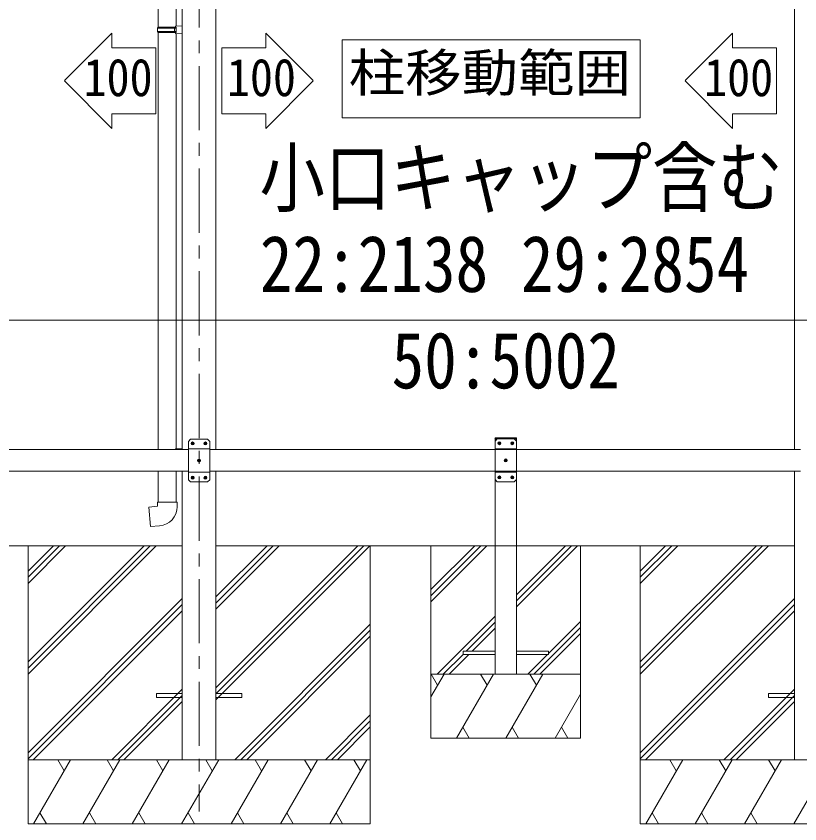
# Model space of a CAD drawing. Units: millimetres, scale not verified. Extents: x -8385 to 8479, y -5853 to 5787.
# Drawn here: x 1494 to 3328, y -2668 to -779 of the extents above; entities that cross this region are included whole.
import ezdxf
from ezdxf.enums import TextEntityAlignment as Align

# ---------------------------------------------------------------- set-up
doc = ezdxf.new("R2010")
doc.units = ezdxf.units.MM
doc.header["$LTSCALE"] = 30
doc.linetypes.add('CHAIN1', pattern=[8, 5, -1, 1, -1])
for name, color, linetype, lineweight in [('0-0_0', 7, 'Continuous', 9), ('0-2_部品', 4, 'Continuous', 9), ('0-4_TABLE1', 7, 'Continuous', 9), ('0-6_OTH_LINE', 7, 'Continuous', 9)]:
    doc.layers.add(name, color=color, linetype=linetype, lineweight=lineweight)
doc.layers.add('0-7_SHAPE', color=7, linetype='Continuous')
doc.styles.add('ＭＳ ゴシック', font='')
doc.styles.get('ＭＳ ゴシック').set_extended_font_data('MS Gothic')

msp = doc.modelspace()

# ---------------------------------------------------------------- linework, layer by layer
at = {"layer": '0-0_0'}
for p, q in [((1522.5, -2289.28), (1794.01, -2017.78)), ((1522.5, -2303.43), (1808.15, -2017.78)), ((1522.5, -2317.57), (1822.29, -2017.78)), ((1522.5, -2077.15), (1581.87, -2017.78)), ((1522.5, -2091.3), (1596.02, -2017.78)), ((1522.5, -2105.44), (1610.16, -2017.78)), ((1961.9, -2377.65), (2321.77, -2017.78)), ((1961.9, -2349.36), (2293.48, -2017.78)), ((1961.9, -2363.51), (2307.63, -2017.78)), ((1961.9, -2165.52), (2109.64, -2017.78)), ((1961.9, -2151.38), (2095.49, -2017.78)), ((1961.9, -2137.23), (2081.35, -2017.78)), ((2322.5, -2017.78), (2322.5, -2667.78)), ((2954.4, -2289.28), (3225.9, -2017.78)), ((2954.4, -2303.43), (3240.05, -2017.78)), ((2954.4, -2317.57), (3254.19, -2017.78)), ((2954.4, -2077.15), (3013.77, -2017.78)), ((2954.4, -2091.3), (3027.91, -2017.78)), ((2954.4, -2105.44), (3042.05, -2017.78)), ((1522.5, -2501.42), (1882.9, -2141.02)), ((2954.4, -2501.42), (3314.8, -2141.02)), ((1522.5, -2515.56), (1882.9, -2155.16)), ((1534.42, -2517.78), (1882.9, -2169.31)), ((2954.4, -2515.56), (3314.8, -2155.16)), ((2966.32, -2517.78), (3314.8, -2169.31)), ((2005.61, -2517.78), (2322.5, -2200.9)), ((2019.75, -2517.78), (2322.5, -2215.04)), ((2033.9, -2517.78), (2322.5, -2229.18)), ((1718.27, -2517.78), (1882.9, -2353.15)), ((3150.17, -2517.78), (3314.8, -2353.15)), ((1732.41, -2517.78), (1882.9, -2367.3)), ((3164.31, -2517.78), (3314.8, -2367.3)), ((1746.55, -2517.78), (1882.9, -2381.44)), ((3178.45, -2517.78), (3314.8, -2381.44)), ((2217.75, -2517.78), (2322.5, -2413.03)), ((2231.89, -2517.78), (2322.5, -2427.17)), ((2246.03, -2517.78), (2322.5, -2441.31)), ((2322.5, -2517.78), (1522.5, -2517.78)), ((1535.21, -2667.78), (1621.81, -2517.78)), ((1606.81, -2543.77), (1591.81, -2517.78)), ((1650.68, -2667.78), (1737.28, -2517.78)), ((1722.28, -2543.77), (1707.28, -2517.78)), ((1766.15, -2667.78), (1852.75, -2517.78)), ((1837.75, -2543.77), (1822.75, -2517.78)), ((1881.62, -2667.78), (1968.22, -2517.78)), ((1953.22, -2543.77), (1938.22, -2517.78)), ((1997.09, -2667.78), (2083.69, -2517.78)), ((2068.69, -2543.77), (2053.69, -2517.78)), ((2112.56, -2667.78), (2199.16, -2517.78)), ((2169.16, -2517.78), (2184.16, -2543.76)), ((2228.03, -2667.78), (2314.63, -2517.78)), ((2284.63, -2517.78), (2299.63, -2543.76)), ((3754.4, -2517.78), (2954.4, -2517.78)), ((2967.1, -2667.78), (3053.71, -2517.78)), ((3038.71, -2543.77), (3023.7, -2517.78)), ((3082.57, -2667.78), (3169.18, -2517.78)), ((3154.18, -2543.77), (3139.17, -2517.78)), ((3198.04, -2667.78), (3284.65, -2517.78)), ((3269.65, -2543.77), (3254.65, -2517.78)), ((3313.51, -2667.78), (3400.12, -2517.78)), ((1550.21, -2641.8), (1565.21, -2667.78)), ((1665.68, -2641.8), (1680.68, -2667.78)), ((1781.15, -2641.8), (1796.15, -2667.78)), ((1896.62, -2641.8), (1911.62, -2667.78)), ((2012.09, -2641.8), (2027.09, -2667.78)), ((2127.56, -2641.8), (2142.56, -2667.78)), ((2243.03, -2641.8), (2258.03, -2667.78)), ((2982.1, -2641.8), (2997.1, -2667.78)), ((3097.57, -2641.8), (3112.57, -2667.78)), ((3213.04, -2641.8), (3228.04, -2667.78))]:
    msp.add_line(p, q, dxfattribs=at)
for points in [[(1522.5, -2017.78), (1522.5, -2667.78), (2322.5, -2667.78)], [(2954.4, -2017.78), (2954.4, -2667.78), (3754.4, -2667.78)]]:
    msp.add_lwpolyline(points, dxfattribs=at)
at = {"layer": '0-2_部品'}
for p, q in [((1822.5, -2363.28), (1882.9, -2363.28)), ((1822.5, -2363.28), (1822.5, -2372.28)), ((1822.5, -2372.28), (1882.9, -2372.28)), ((1961.9, -2363.28), (2022.5, -2363.28)), ((1961.9, -2372.28), (2022.5, -2372.28)), ((2022.5, -2363.28), (2022.5, -2372.28)), ((3254.4, -2363.28), (3314.8, -2363.28)), ((3254.4, -2363.28), (3254.4, -2372.28)), ((3254.4, -2372.28), (3314.8, -2372.28))]:
    msp.add_line(p, q, dxfattribs=at)
at = {"layer": '0-4_TABLE1', "color": 5, "linetype": 'CHAIN1'}
msp.add_line((1922.4, 1024.38), (1922.4, -2639.07), dxfattribs=at)
at = {"layer": '0-4_TABLE1', "color": 4}
for p, q in [((1882.9, 594.68), (1882.9, -1792.78)), ((1961.9, 594.68), (1961.9, -1792.78)), ((3314.8, 594.68), (3314.8, -1792.78)), ((1882.9, -1842.78), (1882.9, -2517.78)), ((1961.9, -1842.78), (1961.9, -2517.78)), ((3314.8, -1842.78), (3314.8, -2517.78))]:
    msp.add_line(p, q, dxfattribs=at)
at = {"layer": '0-4_TABLE1'}
for p, q in [((1827, 282.16), (1827, -805.02)), ((1869, 279.6), (1869, -802.47)), ((1825, -807.02), (1826, -805.02)), ((1825, -807.02), (1869, -807.02)), ((1825, -807.02), (1825, -815.02)), ((1826, -805.02), (1869, -805.02)), ((1864.53, -807.02), (1864.1, -805.02)), ((1867, -802.52), (1883, -802.05)), ((1867, -804.52), (1867, -802.52)), ((1867, -804.52), (1869, -804.52)), ((1883, -802.05), (1883, -820)), ((1825, -815.02), (1869, -815.02)), ((1825, -815.02), (1826, -817.02)), ((1826, -817.02), (1869, -817.02)), ((1827, -817.02), (1827, -1792.78)), ((1867, -819.52), (1867, -817.52)), ((1867, -819.52), (1883, -820)), ((1869, -819.58), (1868.98, -1790.63)), ((1867, -1790.68), (1883, -1790.21)), ((1867, -1792.68), (1867, -1790.68)), ((1867, -1792.68), (1869, -1792.68)), ((1869, -1792.78), (1869, -1792.68)), ((1827, -1842.78), (1827, -1915.19)), ((1869, -1842.78), (1869, -1915.19)), ((1825, -1915.19), (1871, -1915.19)), ((1825, -1925.19), (1825, -1915.19)), ((1871, -1915.19), (1871, -1926.1)), ((1882.9, -2017.78), (984.39, -2017.78)), ((3314.9, -2017.78), (1961.9, -2017.78))]:
    msp.add_line(p, q, dxfattribs=at)
at = {"layer": '0-4_TABLE1', "color": 6}
msp.add_line((4065.4, -1489.84), (1211.4, -1489.84), dxfattribs=at)
at = {"layer": '0-4_TABLE1', "color": 3}
for p, q in [((1902.3, -1768.31), (1897.3, -1773.31)), ((1897.3, -1863.31), (1897.3, -1773.31)), ((1902.3, -1768.31), (1942.3, -1768.31)), ((1942.3, -1768.31), (1947.3, -1773.31)), ((1947.3, -1773.31), (1947.3, -1863.31)), ((1897.4, -1792.78), (1221.4, -1792.78)), ((1897.3, -1791.01), (1947.3, -1791.01)), ((1906.04, -1778.73), (1905.2, -1778.73)), ((1908.56, -1777.89), (1909.4, -1777.89)), ((1936.04, -1778.73), (1935.2, -1778.73)), ((1938.56, -1777.89), (1939.4, -1777.89)), ((3329.3, -1792.78), (1947.4, -1792.78)), ((3234.5, -1792.78), (3234.5, -1792.69)), ((1921.04, -1818.73), (1920.2, -1818.73)), ((1923.56, -1817.89), (1924.4, -1817.89)), ((1897.4, -1842.78), (1221.4, -1842.78)), ((1897.3, -1845.61), (1947.3, -1845.61)), ((3329.3, -1842.78), (1947.4, -1842.78)), ((1902.3, -1868.31), (1897.3, -1863.31)), ((1942.3, -1868.31), (1902.3, -1868.31)), ((1906.04, -1858.73), (1905.2, -1858.73)), ((1908.56, -1857.89), (1909.4, -1857.89)), ((1936.04, -1858.73), (1935.2, -1858.73)), ((1938.56, -1857.89), (1939.4, -1857.89)), ((1942.3, -1868.31), (1947.3, -1863.31))]:
    msp.add_line(p, q, dxfattribs=at)
at = {"layer": '0-4_TABLE1', "lineweight": 18}
for p, q in [((2614.45, -1767.78), (2614.56, -1765.73)), ((2665.05, -1767.78), (2614.45, -1767.78)), ((2614.75, -2317.78), (2614.75, -1767.78)), ((2664.75, -1767.78), (2614.75, -1767.78)), ((2619.75, -1767.78), (2614.75, -1772.78)), ((2614.75, -1772.78), (2614.75, -1862.78)), ((2663.95, -1764.78), (2615.56, -1764.78)), ((2659.75, -1767.78), (2619.75, -1767.78)), ((2659.75, -1767.78), (2664.75, -1772.78)), ((2664.75, -2317.78), (2664.75, -1767.78)), ((2664.75, -1862.78), (2664.75, -1772.78)), ((2665.05, -1767.78), (2664.94, -1765.73)), ((2664.75, -1790.48), (2614.75, -1790.48)), ((2623.49, -1777.36), (2622.65, -1777.36)), ((2626.01, -1778.2), (2626.85, -1778.2)), ((2653.49, -1777.36), (2652.65, -1777.36)), ((2656.01, -1778.2), (2656.85, -1778.2)), ((2638.49, -1817.36), (2637.65, -1817.36)), ((2641.01, -1818.2), (2641.85, -1818.2)), ((2664.75, -1845.08), (2614.75, -1845.08)), ((2619.75, -1867.78), (2614.75, -1862.78)), ((2619.75, -1867.78), (2659.75, -1867.78)), ((2623.49, -1857.36), (2622.65, -1857.36)), ((2626.01, -1858.2), (2626.85, -1858.2)), ((2653.49, -1857.36), (2652.65, -1857.36)), ((2656.01, -1858.2), (2656.85, -1858.2)), ((2659.75, -1867.78), (2664.75, -1862.78)), ((2464.75, -2017.78), (2464.75, -2467.78)), ((2464.75, -2120.13), (2567.1, -2017.78)), ((2464.75, -2134.27), (2581.24, -2017.78)), ((2464.75, -2148.42), (2595.38, -2017.78)), ((2664.75, -2160.55), (2807.52, -2017.78)), ((2664.75, -2146.41), (2793.37, -2017.78)), ((2664.75, -2132.26), (2779.23, -2017.78)), ((2814.75, -2467.78), (2814.75, -2017.78)), ((2479.23, -2317.78), (2614.75, -2182.26)), ((2547.37, -2263.78), (2614.75, -2196.4)), ((2705.5, -2317.78), (2814.75, -2208.54)), ((2739.75, -2269.4), (2814.75, -2194.4)), ((2561.51, -2263.78), (2614.75, -2210.55)), ((2719.65, -2317.78), (2814.75, -2222.68)), ((2614.75, -2263.78), (2539.75, -2263.78)), ((2493.37, -2317.78), (2539.75, -2271.4)), ((2507.51, -2317.78), (2553.51, -2271.78)), ((2664.75, -2271.78), (2739.75, -2271.78)), ((2691.36, -2317.78), (2737.36, -2271.78)), ((2464.75, -2370.9), (2495.42, -2317.78)), ((2464.75, -2317.78), (2814.75, -2317.78)), ((2480.42, -2343.77), (2465.41, -2317.78)), ((2524.28, -2467.78), (2610.89, -2317.78)), ((2595.89, -2343.77), (2580.88, -2317.78)), ((2639.75, -2467.78), (2726.36, -2317.78)), ((2711.36, -2343.77), (2696.36, -2317.78)), ((2755.22, -2467.78), (2814.75, -2364.68)), ((2539.28, -2441.8), (2554.28, -2467.78)), ((2654.75, -2441.8), (2669.75, -2467.78)), ((2770.22, -2441.8), (2785.22, -2467.78)), ((2464.75, -2467.78), (2814.75, -2467.78))]:
    msp.add_line(p, q, dxfattribs=at)
at = {"layer": '0-4_TABLE1'}
for points in [[(1864.53, -807.02), (1864.53, -815.02), (1864.1, -817.02)], [(1867, -817.52), (1869, -817.52), (1869, -804.52)], [(1829.93, -1970.93), (1809.09, -1972.75), (1805.08, -1926.93), (1825, -1925.19)]]:
    msp.add_lwpolyline(points, dxfattribs=at)
at = {"layer": '0-4_TABLE1', "color": 3}
for points in [[(1905.2, -1778.73), (1905.2, -1777.89), (1906.04, -1777.89)], [(1906.88, -1777.05), (1906.88, -1776.21), (1907.72, -1776.21), (1907.72, -1777.05)], [(1907.72, -1779.57), (1907.72, -1780.41), (1906.88, -1780.41), (1906.88, -1779.57)], [(1909.4, -1777.89), (1909.4, -1778.73), (1908.56, -1778.73)], [(1935.2, -1778.73), (1935.2, -1777.89), (1936.04, -1777.89)], [(1936.88, -1777.05), (1936.88, -1776.21), (1937.72, -1776.21), (1937.72, -1777.05)], [(1937.72, -1779.57), (1937.72, -1780.41), (1936.88, -1780.41), (1936.88, -1779.57)], [(1939.4, -1777.89), (1939.4, -1778.73), (1938.56, -1778.73)], [(1920.2, -1818.73), (1920.2, -1817.89), (1921.04, -1817.89)], [(1921.88, -1817.05), (1921.88, -1816.21), (1922.72, -1816.21), (1922.72, -1817.05)], [(1922.72, -1819.57), (1922.72, -1820.41), (1921.88, -1820.41), (1921.88, -1819.57)], [(1924.4, -1817.89), (1924.4, -1818.73), (1923.56, -1818.73)], [(1905.2, -1858.73), (1905.2, -1857.89), (1906.04, -1857.89)], [(1906.88, -1857.05), (1906.88, -1856.21), (1907.72, -1856.21), (1907.72, -1857.05)], [(1907.72, -1859.57), (1907.72, -1860.41), (1906.88, -1860.41), (1906.88, -1859.57)], [(1909.4, -1857.89), (1909.4, -1858.73), (1908.56, -1858.73)], [(1935.2, -1858.73), (1935.2, -1857.89), (1936.04, -1857.89)], [(1936.88, -1857.05), (1936.88, -1856.21), (1937.72, -1856.21), (1937.72, -1857.05)], [(1937.72, -1859.57), (1937.72, -1860.41), (1936.88, -1860.41), (1936.88, -1859.57)], [(1939.4, -1857.89), (1939.4, -1858.73), (1938.56, -1858.73)]]:
    msp.add_lwpolyline(points, dxfattribs=at)
at = {"layer": '0-4_TABLE1', "lineweight": 18}
for points in [[(2622.65, -1777.36), (2622.65, -1778.2), (2623.49, -1778.2)], [(2625.17, -1776.52), (2625.17, -1775.68), (2624.33, -1775.68), (2624.33, -1776.52)], [(2624.33, -1779.04), (2624.33, -1779.88), (2625.17, -1779.88), (2625.17, -1779.04)], [(2626.85, -1778.2), (2626.85, -1777.36), (2626.01, -1777.36)], [(2652.65, -1777.36), (2652.65, -1778.2), (2653.49, -1778.2)], [(2655.17, -1776.52), (2655.17, -1775.68), (2654.33, -1775.68), (2654.33, -1776.52)], [(2654.33, -1779.04), (2654.33, -1779.88), (2655.17, -1779.88), (2655.17, -1779.04)], [(2656.85, -1778.2), (2656.85, -1777.36), (2656.01, -1777.36)], [(2637.65, -1817.36), (2637.65, -1818.2), (2638.49, -1818.2)], [(2640.17, -1816.52), (2640.17, -1815.68), (2639.33, -1815.68), (2639.33, -1816.52)], [(2639.33, -1819.04), (2639.33, -1819.88), (2640.17, -1819.88), (2640.17, -1819.04)], [(2641.85, -1818.2), (2641.85, -1817.36), (2641.01, -1817.36)], [(2622.65, -1857.36), (2622.65, -1858.2), (2623.49, -1858.2)], [(2625.17, -1856.52), (2625.17, -1855.68), (2624.33, -1855.68), (2624.33, -1856.52)], [(2624.33, -1859.04), (2624.33, -1859.88), (2625.17, -1859.88), (2625.17, -1859.04)], [(2626.85, -1858.2), (2626.85, -1857.36), (2626.01, -1857.36)], [(2652.65, -1857.36), (2652.65, -1858.2), (2653.49, -1858.2)], [(2655.17, -1856.52), (2655.17, -1855.68), (2654.33, -1855.68), (2654.33, -1856.52)], [(2654.33, -1859.04), (2654.33, -1859.88), (2655.17, -1859.88), (2655.17, -1859.04)], [(2656.85, -1858.2), (2656.85, -1857.36), (2656.01, -1857.36)], [(2539.75, -2263.78), (2539.75, -2271.78), (2614.75, -2271.78)], [(2739.75, -2271.78), (2739.75, -2263.78), (2664.75, -2263.78)]]:
    msp.add_lwpolyline(points, dxfattribs=at)
at = {"layer": '0-4_TABLE1', "color": 3}
for centre in [(1907.3, -1778.31), (1937.3, -1778.31), (1922.3, -1818.31), (1907.3, -1858.31), (1937.3, -1858.31)]:
    msp.add_circle(centre, 3.5, dxfattribs=at)
at = {"layer": '0-4_TABLE1', "lineweight": 18}
for centre in [(2624.75, -1777.78), (2654.75, -1777.78), (2639.75, -1817.78), (2624.75, -1857.78), (2654.75, -1857.78)]:
    msp.add_circle(centre, 3.5, dxfattribs=at)
for centre, radius, start, end in [((2615.56, -1765.78), 1, 90, 176.99994), ((2663.95, -1765.78), 1, 3.00011, 90), ((2623.49, -1776.52), 0.84, 270, 0), ((2623.49, -1779.04), 0.84, 0, 90), ((2626.01, -1776.52), 0.84, 180, 270), ((2626.01, -1779.04), 0.84, 90, 180), ((2653.49, -1776.52), 0.84, 270, 0), ((2653.49, -1779.04), 0.84, 0, 90), ((2656.01, -1776.52), 0.84, 180, 270), ((2656.01, -1779.04), 0.84, 90, 180), ((2638.49, -1816.52), 0.84, 270, 0), ((2638.49, -1819.04), 0.84, 0, 90), ((2641.01, -1816.52), 0.84, 180, 270), ((2641.01, -1819.04), 0.84, 90, 180), ((2623.49, -1856.52), 0.84, 270, 0), ((2623.49, -1859.04), 0.84, 0, 90), ((2626.01, -1856.52), 0.84, 180, 270), ((2626.01, -1859.04), 0.84, 90, 180), ((2653.49, -1856.52), 0.84, 270, 0), ((2653.49, -1859.04), 0.84, 0, 90), ((2656.01, -1856.52), 0.84, 180, 270), ((2656.01, -1859.04), 0.84, 90, 180)]:
    msp.add_arc(centre, radius, start, end, dxfattribs=at)
at = {"layer": '0-4_TABLE1', "color": 3}
for centre, start, end in [((1906.04, -1777.05), 270, 0), ((1906.04, -1779.57), 0, 90), ((1908.56, -1777.05), 180, 270), ((1908.56, -1779.57), 90, 180), ((1936.04, -1777.05), 270, 0), ((1936.04, -1779.57), 0, 90), ((1938.56, -1777.05), 180, 270), ((1938.56, -1779.57), 90, 180), ((1921.04, -1817.05), 270, 0), ((1921.04, -1819.57), 0, 90), ((1923.56, -1817.05), 180, 270), ((1923.56, -1819.57), 90, 180), ((1906.04, -1857.05), 270, 0), ((1906.04, -1859.57), 0, 90), ((1908.56, -1857.05), 180, 270), ((1908.56, -1859.57), 90, 180), ((1936.04, -1857.05), 270, 0), ((1936.04, -1859.57), 0, 90), ((1938.56, -1857.05), 180, 270), ((1938.56, -1859.57), 90, 180)]:
    msp.add_arc(centre, 0.84, start, end, dxfattribs=at)
at = {"layer": '0-4_TABLE1'}
msp.add_arc((1826, -1926.1), 45, 275, 0, dxfattribs=at)
at = {"layer": '0-6_OTH_LINE'}
for p, q in [((1718.17, -818.52), (1607.8, -929.79)), ((1718.17, -818.52), (1718.17, -853.06)), ((2078.83, -818.52), (2078.83, -853.06)), ((2078.83, -818.52), (2189.2, -929.79)), ((3169.78, -818.52), (3059.41, -929.79)), ((3169.78, -818.52), (3169.78, -853.06)), ((2256.68, -834.2), (2954.23, -834.2)), ((2954.23, -834.2), (2954.23, -1016.86)), ((1718.17, -1041.63), (1607.8, -930.36)), ((2078.83, -1041.63), (2189.2, -930.36)), ((3169.78, -1041.63), (3059.41, -930.36)), ((1718.17, -1007.08), (1821.19, -1007.08)), ((1718.17, -1007.08), (1718.17, -1041.63)), ((2078.83, -1007.08), (1975.81, -1007.08)), ((2078.83, -1007.08), (2078.83, -1041.63)), ((3169.78, -1007.08), (3272.8, -1007.08)), ((3169.78, -1007.08), (3169.78, -1041.63))]:
    msp.add_line(p, q, dxfattribs=at)
for points in [[(2954.23, -1016.86), (2256.68, -1016.86), (2256.68, -834.2)], [(1718.17, -853.06), (1821.19, -853.06), (1821.19, -1007.08)], [(2078.83, -853.06), (1975.81, -853.06), (1975.81, -1007.08)], [(3169.78, -853.06), (3272.8, -853.06), (3272.8, -1007.08)]]:
    msp.add_lwpolyline(points, dxfattribs=at)

# ---------------------------------------------------------------- texts
at = {"layer": '0-6_OTH_LINE', "color": 3, "style": 'ＭＳ ゴシック', "width": 1.1}
msp.add_text('柱移動範囲', height=87.98, dxfattribs=at).set_placement((2272.46, -981.8), align=Align.BOTTOM_LEFT)
at = {"layer": '0-6_OTH_LINE', "style": 'ＭＳ ゴシック'}
for s, height, width, p in [('100', 87.98, 0.9, (1652.06, -992.54)), ('100', 87.98, 0.9, (1987.44, -992.54)), ('100', 87.98, 0.9, (3103.66, -992.54)), ('22:2138 29:2854 ', 132, 0.85, (2064.33, -1463.54)), ('50:5002', 132, 0.85, (2372.56, -1689.01))]:
    msp.add_text(s, height=height, dxfattribs=dict(at, width=width)).set_placement(p, align=Align.BOTTOM_LEFT)
at = {"layer": '0-7_SHAPE', "style": 'ＭＳ ゴシック', "width": 0.85}
msp.add_text('小口キャップ含む', height=132, dxfattribs=at).set_placement((2063.64, -1262.19), align=Align.BOTTOM_LEFT)

doc.saveas('drawing.dxf')
